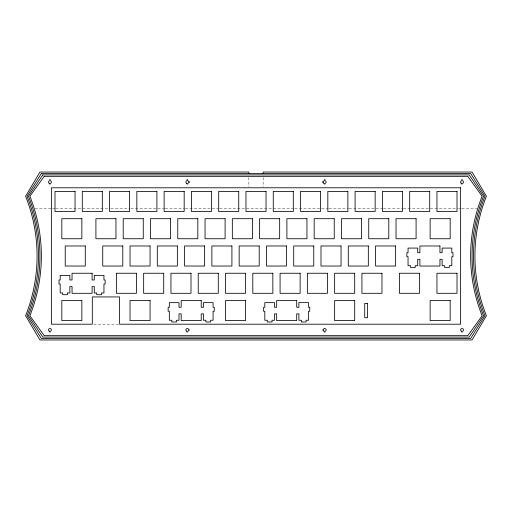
<?xml version="1.0" encoding="UTF-8"?>
<svg xmlns="http://www.w3.org/2000/svg" width="512" height="512" viewBox="0 0 512 512"><rect width="100%" height="100%" fill="white"/><g stroke="black" fill="none" stroke-linecap="round" stroke-linejoin="round"><path stroke-width="0.38" stroke-dasharray="2.56 1.92" d="M189.491 182.771L189.491 181.357M189.491 330.643L189.491 329.229M322.502 181.357L322.502 182.771M322.502 329.229L322.502 330.643M49.235 179.885L50.656 179.885M186.605 179.885L188.026 179.885M323.974 179.885L325.395 179.885M461.344 179.885L462.765 179.885M50.656 332.115L49.235 332.115M188.026 332.115L186.605 332.115M325.395 332.115L323.974 332.115M462.765 332.115L461.344 332.115M35.021 208.198L51.808 208.198M52.608 208.198L55.002 208.198M55.802 208.198L110.144 208.198M110.944 208.198L130.125 208.198M130.925 208.198L164.493 208.198M165.293 208.198L184.474 208.198M185.274 208.198L218.835 208.198M219.635 208.198L293.965 208.198M294.758 208.198L328.326 208.198M329.126 208.198L348.307 208.198M349.107 208.198L382.675 208.198M383.469 208.198L402.65 208.198M403.45 208.198L457.798 208.198M458.598 208.198L460.992 208.198M461.792 208.198L476.979 208.198M93.741 324.205L118.522 324.205M263.162 177.453L263.162 187.008M248.838 177.453L248.838 187.008M50.541 184.275A2.291 2.291 0 0 1 49.35 184.275M49.35 179.853A2.291 2.291 0 0 1 50.541 179.853M189.53 181.472A2.291 2.291 0 0 1 189.53 182.656M187.91 184.275A2.291 2.291 0 0 1 186.72 184.275M186.72 179.853A2.291 2.291 0 0 1 187.91 179.853M325.28 184.275A2.291 2.291 0 0 1 324.09 184.275M322.47 182.656A2.291 2.291 0 0 1 322.47 181.472M324.09 179.853A2.291 2.291 0 0 1 325.28 179.853M462.643 184.275A2.291 2.291 0 0 1 461.459 184.275M461.459 179.853A2.291 2.291 0 0 1 462.643 179.853"/><path stroke-width="0.77" d="M263.162 173.613L263.162 172.038L472.077 172.038L486.4 196.25A161.517 161.517 0 0 0 486.4 315.75L472.077 339.962L39.923 339.962L25.6 315.75A161.517 161.517 0 0 0 25.6 196.25L39.923 172.038L248.838 172.038L248.838 173.613M41.357 173.472L27.034 196.25A161.517 161.517 0 0 1 27.034 315.75L41.357 338.528L470.643 338.528L484.966 315.75A161.517 161.517 0 0 1 484.966 196.25L470.643 173.472L41.357 173.472M42.784 174.906L28.467 196.25A161.517 161.517 0 0 1 28.467 315.75L42.784 337.094L469.216 337.094L483.533 315.75A161.517 161.517 0 0 1 483.533 196.25L469.216 174.906L42.784 174.906M44.218 176.339L29.894 196.25A161.517 161.517 0 0 1 29.894 315.75L44.218 335.661L467.782 335.661L482.106 315.75A161.517 161.517 0 0 1 482.106 196.25L467.782 176.339L44.218 176.339M460.621 187.789L51.373 187.789L51.379 324.205L92.307 324.205L92.307 296.928L119.584 296.928L119.584 324.205L460.621 324.205L460.621 187.789M75.046 191.411L54.995 191.411L54.995 211.462L75.046 211.462L75.046 191.411M102.33 191.411L82.278 191.411L82.278 211.462L102.33 211.462L102.33 191.411M129.613 191.411L109.562 191.411L109.562 211.462L129.613 211.462L129.613 191.411M156.896 191.411L136.845 191.411L136.845 211.462L156.896 211.462L156.896 191.411M184.179 191.411L164.128 191.411L164.128 211.462L184.179 211.462L184.179 191.411M211.456 191.411L191.405 191.411L191.405 211.462L211.456 211.462L211.456 191.411M238.739 191.411L218.688 191.411L218.688 211.462L238.739 211.462L238.739 191.411M266.022 191.411L245.971 191.411L245.971 211.462L266.022 211.462L266.022 191.411M293.306 191.411L273.254 191.411L273.254 211.462L293.306 211.462L293.306 191.411M320.589 191.411L300.538 191.411L300.538 211.462L320.589 211.462L320.589 191.411M347.872 191.411L327.821 191.411L327.821 211.462L347.872 211.462L347.872 191.411M375.155 191.411L355.104 191.411L355.104 211.462L375.155 211.462L375.155 191.411M402.438 191.411L382.387 191.411L382.387 211.462L402.438 211.462L402.438 191.411M429.722 191.411L409.67 191.411L409.67 211.462L429.722 211.462L429.722 191.411M457.005 191.411L436.954 191.411L436.954 211.462L457.005 211.462L457.005 191.411M81.862 218.694L61.818 218.694L61.818 238.746L81.862 238.746L81.862 218.694M115.968 218.694L95.917 218.694L95.917 238.746L115.968 238.746L115.968 218.694M143.251 218.694L123.2 218.694L123.2 238.746L143.251 238.746L143.251 218.694M170.534 218.694L150.483 218.694L150.483 238.746L170.534 238.746L170.534 218.694M197.818 218.694L177.766 218.694L177.766 238.746L197.818 238.746L197.818 218.694M225.101 218.694L205.05 218.694L205.05 238.746L225.101 238.746L225.101 218.694M252.384 218.694L232.333 218.694L232.333 238.746L252.384 238.746L252.384 218.694M279.667 218.694L259.616 218.694L259.616 238.746L279.667 238.746L279.667 218.694M306.95 218.694L286.899 218.694L286.899 238.746L306.95 238.746L306.95 218.694M334.234 218.694L314.182 218.694L314.182 238.746L334.234 238.746L334.234 218.694M361.517 218.694L341.466 218.694L341.466 238.746L361.517 238.746L361.517 218.694M388.8 218.694L368.749 218.694L368.749 238.746L388.8 238.746L388.8 218.694M416.083 218.694L396.026 218.694L396.026 238.746L416.083 238.746L416.083 218.694M450.182 218.694L430.131 218.694L430.131 238.746L450.182 238.746L450.182 218.694M85.274 245.978L65.222 245.978L65.222 266.029L85.274 266.029L85.274 245.978M122.79 245.978L102.739 245.978L102.739 266.029L122.79 266.029L122.79 245.978M150.074 245.978L130.022 245.978L130.022 266.029L150.074 266.029L150.074 245.978M177.357 245.978L157.306 245.978L157.306 266.029L177.357 266.029L177.357 245.978M204.634 245.978L184.589 245.978L184.589 266.029L204.634 266.029L204.634 245.978M231.917 245.978L211.872 245.978L211.872 266.029L231.917 266.029L231.917 245.978M259.2 245.978L239.155 245.978L239.155 266.029L259.2 266.029L259.2 245.978M286.483 245.978L266.438 245.978L266.438 266.029L286.483 266.029L286.483 245.978M313.766 245.978L293.722 245.978L293.722 266.029L313.766 266.029L313.766 245.978M341.05 245.978L321.005 245.978L321.005 266.029L341.05 266.029L341.05 245.978M368.333 245.978L348.282 245.978L348.282 266.029L368.333 266.029L368.333 245.978M395.616 245.978L375.565 245.978L375.565 266.029L395.616 266.029L395.616 245.978M439.949 245.978L419.904 245.978L419.904 252.704L417.715 252.704L417.715 248.083L408.051 248.083L408.051 252.704L406.867 252.704L406.867 256.717L408.051 256.717L408.051 265.696L410.522 265.696L410.522 267.418L415.245 267.418L415.245 265.696L417.715 265.696L417.715 259.296L419.904 259.296L419.904 266.029L439.949 266.029L439.949 259.296L442.138 259.296L442.138 265.696L444.608 265.696L444.608 267.418L449.331 267.418L449.331 265.696L451.802 265.696L451.802 256.717L452.986 256.717L452.986 252.704L451.802 252.704L451.802 248.083L442.138 248.083L442.138 252.704L439.949 252.704L439.949 245.978M92.096 273.254L72.045 273.254L72.045 279.987L69.862 279.987L69.862 275.366L60.192 275.366L60.192 279.987L59.014 279.987L59.014 284L60.192 284L60.192 292.979L62.662 292.979L62.662 294.701L67.392 294.701L67.392 292.979L69.862 292.979L69.862 286.579L72.045 286.579L72.045 293.312L92.096 293.312L92.096 286.579L94.278 286.579L94.278 292.979L96.749 292.979L96.749 294.701L101.478 294.701L101.478 292.979L103.949 292.979L103.949 284L105.126 284L105.126 279.987L103.949 279.987L103.949 275.366L94.278 275.366L94.278 279.987L92.096 279.987L92.096 273.254M136.429 273.254L116.378 273.254L116.378 293.312L136.429 293.312L136.429 273.254M163.712 273.254L143.661 273.254L143.661 293.312L163.712 293.312L163.712 273.254M190.995 273.254L170.944 273.254L170.944 293.312L190.995 293.312L190.995 273.254M218.278 273.254L198.227 273.254L198.227 293.312L218.278 293.312L218.278 273.254M245.562 273.254L225.51 273.254L225.51 293.312L245.562 293.312L245.562 273.254M272.845 273.254L252.794 273.254L252.794 293.312L272.845 293.312L272.845 273.254M300.128 273.254L280.077 273.254L280.077 293.312L300.128 293.312L300.128 273.254M327.411 273.254L307.36 273.254L307.36 293.312L327.411 293.312L327.411 273.254M354.694 273.254L334.643 273.254L334.643 293.312L354.694 293.312L354.694 273.254M381.978 273.254L361.926 273.254L361.926 293.312L381.978 293.312L381.978 273.254M419.488 273.254L399.443 273.254L399.443 293.312L419.488 293.312L419.488 273.254M457.005 273.254L436.954 273.254L436.954 293.312L457.005 293.312L457.005 273.254M81.862 300.538L61.818 300.538L61.818 320.589L81.862 320.589L81.862 300.538M150.074 300.538L130.022 300.538L130.022 320.589L150.074 320.589L150.074 300.538M201.229 300.538L181.178 300.538L181.178 307.27L178.989 307.27L178.989 302.643L169.325 302.643L169.325 307.27L168.141 307.27L168.141 311.283L169.325 311.283L169.325 320.262L171.795 320.262L171.795 321.984L176.525 321.984L176.525 320.262L178.989 320.262L178.989 313.856L181.178 313.856L181.178 320.589L201.229 320.589L201.229 313.856L203.411 313.856L203.411 320.262L205.882 320.262L205.882 321.984L210.611 321.984L210.611 320.262L213.075 320.262L213.075 311.283L214.259 311.283L214.259 307.27L213.075 307.27L213.075 302.643L203.411 302.643L203.411 307.27L201.229 307.27L201.229 300.538M245.562 300.538L225.51 300.538L225.51 320.589L245.562 320.589L245.562 300.538M296.717 300.538L276.666 300.538L276.666 307.27L274.483 307.27L274.483 302.643L264.813 302.643L264.813 307.27L263.635 307.27L263.635 311.283L264.813 311.283L264.813 320.262L267.29 320.262L267.29 321.984L272.013 321.984L272.013 320.262L274.483 320.262L274.483 313.856L276.666 313.856L276.666 320.589L296.717 320.589L296.717 313.856L298.899 313.856L298.899 320.262L301.37 320.262L301.37 321.984L306.099 321.984L306.099 320.262L308.57 320.262L308.57 311.283L309.747 311.283L309.747 307.27L308.57 307.27L308.57 302.643L298.899 302.643L298.899 307.27L296.717 307.27L296.717 300.538M354.694 300.538L334.643 300.538L334.643 320.589L354.694 320.589L354.694 300.538M450.182 300.538L430.131 300.538L430.131 320.589L450.182 320.589L450.182 300.538M367.584 303.405L364.717 303.405L364.717 317.728L367.584 317.728L367.584 303.405M49.229 183.302A1.434 1.434 0 0 0 51.379 182.061A1.434 1.434 0 0 0 49.229 180.826A1.434 1.434 0 0 0 49.229 183.302M186.598 183.302A1.434 1.434 0 0 0 188.749 182.061A1.434 1.434 0 0 0 186.598 180.826A1.434 1.434 0 0 0 186.598 183.302M323.674 183.078A1.434 1.434 0 0 0 326.067 182.432A1.434 1.434 0 0 0 324.314 180.678A1.434 1.434 0 0 0 323.674 183.078M461.043 183.078A1.434 1.434 0 0 0 463.437 182.432A1.434 1.434 0 0 0 461.683 180.678A1.434 1.434 0 0 0 461.043 183.078M49.229 331.174A1.434 1.434 0 0 0 51.379 329.939A1.434 1.434 0 0 0 49.229 328.698A1.434 1.434 0 0 0 49.229 331.174M461.338 331.174A1.434 1.434 0 0 0 463.488 329.939A1.434 1.434 0 0 0 461.338 328.698A1.434 1.434 0 0 0 461.338 331.174M323.968 331.174A1.434 1.434 0 0 0 326.118 329.939A1.434 1.434 0 0 0 323.968 328.698A1.434 1.434 0 0 0 323.968 331.174M186.598 331.174A1.434 1.434 0 0 0 188.749 329.939A1.434 1.434 0 0 0 186.598 328.698A1.434 1.434 0 0 0 186.598 331.174"/></g></svg>
